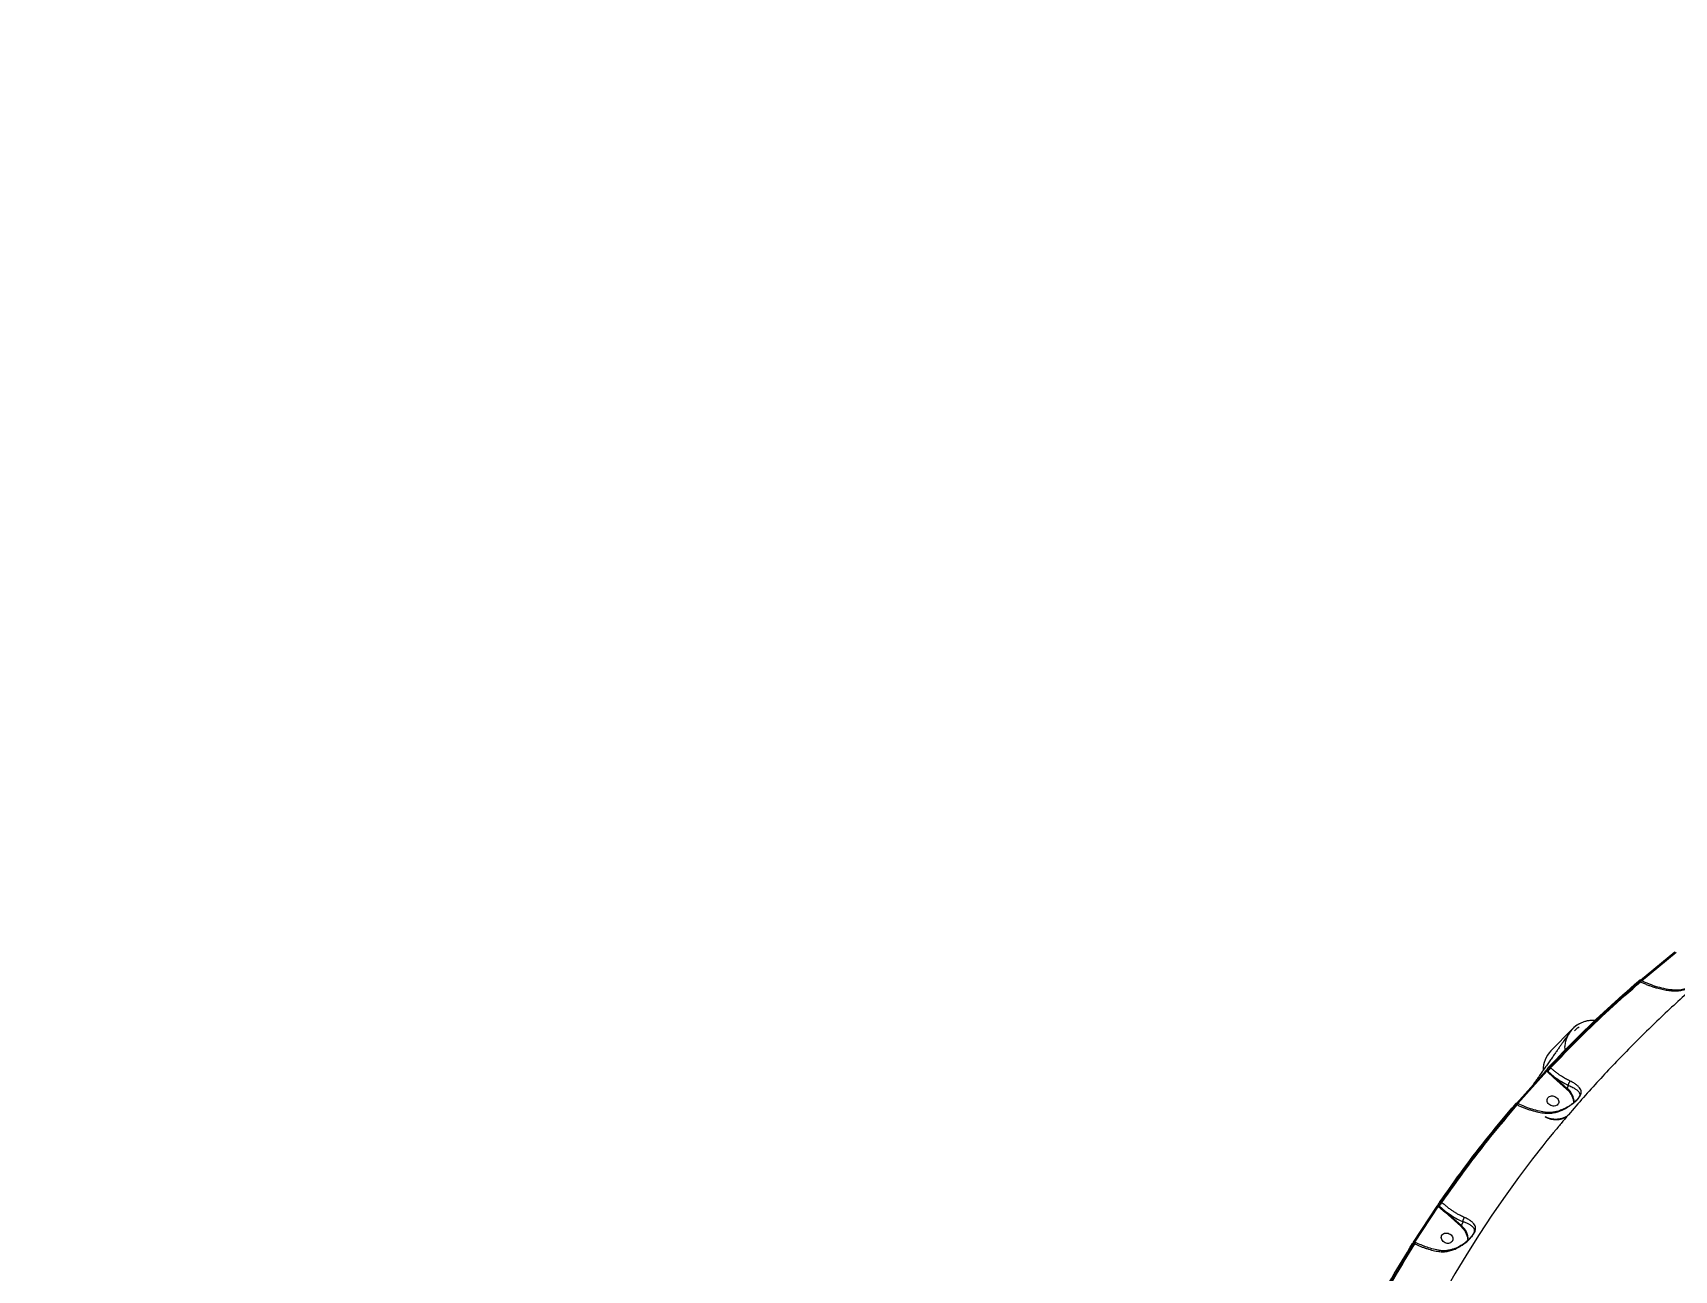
# Model space of a CAD drawing. Header units: millimetres. Extents: x -7083 to 7374, y -8368 to 7509.
# Drawn here: x 148 to 1382, y -1171 to -240 of the extents above; entities that cross this region are included whole.
import ezdxf

# ---------------------------------------------------------------- set-up
doc = ezdxf.new("R2010")
doc.units = ezdxf.units.MM
for name, color, linetype in [('DIKOM_ОБЪЕКТ', 7, 'Continuous'), ('DIKOM_РАЗМЕР_ЗОНА', 7, 'Continuous'), ('DIKOM_РАЗМЕР_ОБЪЕКТА', 7, 'Continuous')]:
    doc.layers.add(name, color=color, linetype=linetype)
doc.styles.add('style1', font='arial.ttf', dxfattribs={"width": 0.8})
doc.dimstyles.new('1-50', dxfattribs={"dimtxt": 300, "dimasz": 200, "dimexe": 100, "dimexo": 0, "dimgap": 100, "dimtad": 1, "dimtxsty": 'style1', "dimcen": 200, "dimclrd": 7, "dimclre": 7, "dimclrt": 7, "dimadec": 1, "dimazin": 2, "dimtfac": 1, "dimtmove": 0, "dimatfit": 2, "dimfxl": 0, "dimlwd": 25, "dimlwe": 18, "dimarcsym": 0})

# ---------------------------------------------------------------- blocks, each defined once
blk = doc.blocks.new('*D10')
at = {"layer": 'Defpoints', "color": 0, "transparency": 16777216}
for p in [(-5583.4, 648), (4593.5, 648.9), (4593.5, -5902.5)]:
    blk.add_point(p, dxfattribs=at)
at = {"layer": 'DIKOM_РАЗМЕР_ОБЪЕКТА', "color": 7, "lineweight": 18, "transparency": 16777216}
for p, q in [((-5583.4, 648), (-5583.4, -6002.5)), ((4593.5, 648.9), (4593.5, -6002.5))]:
    blk.add_line(p, q, dxfattribs=at)
at = {"layer": 'DIKOM_РАЗМЕР_ОБЪЕКТА', "color": 7, "lineweight": 25, "transparency": 16777216}
blk.add_line((-5383.4, -5902.5), (4393.5, -5902.5), dxfattribs=at)
at = {"layer": 'DIKOM_РАЗМЕР_ОБЪЕКТА', "color": 7, "transparency": 16777216}
for points in [[(-5383.4, -5869.2), (-5383.4, -5935.9), (-5583.4, -5902.5)], [(4393.5, -5869.2), (4393.5, -5935.9), (4593.5, -5902.5)]]:
    blk.add_solid(points, dxfattribs=at)
at = {"layer": 'DIKOM_РАЗМЕР_ОБЪЕКТА', "color": 7, "transparency": 16777216, "insert": (-226.1, -5649.4), "char_height": 300, "attachment_point": 5, "style": 'style1'}
blk.add_mtext('10150', dxfattribs=at)
blk = doc.blocks.new('*D11')
at = {"layer": 'Defpoints', "color": 0, "transparency": 16777216}
for p in [(-321.7, 5509.1), (-348.7, -4811.5), (5568.6, -4811.5)]:
    blk.add_point(p, dxfattribs=at)
at = {"layer": 'DIKOM_РАЗМЕР_ОБЪЕКТА', "color": 7, "lineweight": 18, "transparency": 16777216}
for p, q in [((-321.7, 5509.1), (5668.6, 5509.1)), ((-348.7, -4811.5), (5668.6, -4811.5))]:
    blk.add_line(p, q, dxfattribs=at)
at = {"layer": 'DIKOM_РАЗМЕР_ОБЪЕКТА', "color": 7, "lineweight": 25, "transparency": 16777216}
blk.add_line((5568.6, 5309.1), (5568.6, -4611.5), dxfattribs=at)
at = {"layer": 'DIKOM_РАЗМЕР_ОБЪЕКТА', "color": 7, "transparency": 16777216}
for points in [[(5535.2, 5309.1), (5601.9, 5309.1), (5568.6, 5509.1)], [(5535.2, -4611.5), (5601.9, -4611.5), (5568.6, -4811.5)]]:
    blk.add_solid(points, dxfattribs=at)
at = {"layer": 'DIKOM_РАЗМЕР_ОБЪЕКТА', "color": 7, "transparency": 16777216, "insert": (5315.3, 775.2), "char_height": 300, "attachment_point": 5, "rotation": 90, "style": 'style1'}
blk.add_mtext('10300', dxfattribs=at)
blk = doc.blocks.new('*D12')
at = {"layer": 'Defpoints', "color": 0, "transparency": 16777216}
for p in [(-621.7, 7509.1), (-373.6, -6811.5), (7273.9, -6811.5)]:
    blk.add_point(p, dxfattribs=at)
at = {"layer": 'DIKOM_РАЗМЕР_ЗОНА', "color": 7, "lineweight": 18, "transparency": 16777216}
for p, q in [((-621.7, 7509.1), (7373.9, 7509.1)), ((-373.6, -6811.5), (7373.9, -6811.5))]:
    blk.add_line(p, q, dxfattribs=at)
at = {"layer": 'DIKOM_РАЗМЕР_ЗОНА', "color": 7, "lineweight": 25, "transparency": 16777216}
blk.add_line((7273.9, 7309.1), (7273.9, -6611.5), dxfattribs=at)
at = {"layer": 'DIKOM_РАЗМЕР_ЗОНА', "color": 7, "transparency": 16777216}
for points in [[(7240.6, 7309.1), (7307.2, 7309.1), (7273.9, 7509.1)], [(7240.6, -6611.5), (7307.2, -6611.5), (7273.9, -6811.5)]]:
    blk.add_solid(points, dxfattribs=at)
at = {"layer": 'DIKOM_РАЗМЕР_ЗОНА', "color": 7, "transparency": 16777216, "insert": (7020.6, 1288.3), "char_height": 300, "attachment_point": 5, "rotation": 90, "style": 'style1'}
blk.add_mtext('14300', dxfattribs=at)
blk = doc.blocks.new('*D13')
at = {"layer": 'Defpoints', "color": 0, "transparency": 16777216}
for p in [(6593.5, 996.2), (-7083.4, 648), (6593.5, -8268.3)]:
    blk.add_point(p, dxfattribs=at)
at = {"layer": 'DIKOM_РАЗМЕР_ЗОНА', "color": 7, "lineweight": 18, "transparency": 16777216}
for p, q in [((6593.5, 996.2), (6593.5, -8368.3)), ((-7083.4, 648), (-7083.4, -8368.3))]:
    blk.add_line(p, q, dxfattribs=at)
at = {"layer": 'DIKOM_РАЗМЕР_ЗОНА', "color": 7, "lineweight": 25, "transparency": 16777216}
blk.add_line((-6883.4, -8268.3), (6393.5, -8268.3), dxfattribs=at)
at = {"layer": 'DIKOM_РАЗМЕР_ЗОНА', "color": 7, "transparency": 16777216}
for points in [[(-6883.4, -8235), (-6883.4, -8301.6), (-7083.4, -8268.3)], [(6393.5, -8235), (6393.5, -8301.6), (6593.5, -8268.3)]]:
    blk.add_solid(points, dxfattribs=at)
at = {"layer": 'DIKOM_РАЗМЕР_ЗОНА', "color": 7, "transparency": 16777216, "insert": (322.1, -8015), "char_height": 300, "attachment_point": 5, "style": 'style1'}
blk.add_mtext('13650', dxfattribs=at)

msp = doc.modelspace()

# ---------------------------------------------------------------- linework, layer by layer
at = {"layer": 'DIKOM_ОБЪЕКТ', "color": 7, "linetype": 'Continuous', "lineweight": 15}
for p, q in [((1357.01, -953.03), (1382.942, -931.645)), ((1357.737, -953.391), (1383.872, -931.838)), ((1356.385, -953.921), (1357.014, -954.227)), ((1357.519, -953.239), (1357.255, -953.11)), ((1305.983, -989.56), (1289.697, -1006.195)), ((1263.696, -1045.658), (1285.57, -1021.357)), ((1264.724, -1045.757), (1286.58, -1021.476)), ((1286.58, -1021.476), (1286.953, -1021.81)), ((1286.936, -1020.937), (1287.367, -1021.323)), ((1286.953, -1021.81), (1291.697, -1026.107)), ((1287.367, -1021.323), (1292.135, -1025.574)), ((1288.952, -1018.452), (1289.436, -1018.886)), ((1291.697, -1026.107), (1301.473, -1034.864)), ((1292.135, -1025.574), (1301.91, -1034.331)), ((1301.91, -1034.331), (1302.95, -1032.113)), ((1302.95, -1032.113), (1302.951, -1032.109)), ((1263.737, -1046.465), (1264.343, -1046.761)), ((1264.849, -1045.772), (1264.455, -1045.58)), ((1310.989, -1040.394), (1310.393, -1041.328)), ((1186.291, -1150.04), (1204.045, -1122.976)), ((1187.383, -1150.053), (1205.122, -1123.011)), ((1205.122, -1123.011), (1205.222, -1123.1)), ((1205.222, -1123.1), (1210.057, -1127.479)), ((1205.337, -1122.345), (1205.635, -1122.613)), ((1205.635, -1122.613), (1210.494, -1126.946)), ((1207.211, -1119.733), (1207.704, -1120.175)), ((1210.057, -1127.479), (1221.862, -1138.054)), ((1210.494, -1126.946), (1222.3, -1137.521)), ((1222.3, -1137.521), (1223.67, -1134.598)), ((1223.67, -1134.598), (1223.67, -1134.593)), ((1231.509, -1143.268), (1231.449, -1143.383)), ((1186.744, -1150.931), (1187.339, -1151.221)), ((1187.845, -1150.232), (1187.191, -1149.914))]:
    msp.add_line(p, q, dxfattribs=at)
at = {"layer": 'DIKOM_ОБЪЕКТ', "color": 7, "linetype": 'Continuous', "lineweight": 15, "flags": 128}
for points in [[(1355.434, -953.744), (1355.497, -953.666), (1355.528, -953.643)], [(1285.57, -1021.357), (1285.634, -1021.276), (1285.657, -1021.258)], [(1286.755, -1019.841), (1286.672, -1019.949), (1286.65, -1019.99)], [(1287.945, -1018.328), (1288.01, -1018.249), (1288.029, -1018.233)], [(1262.709, -1046.365), (1262.775, -1046.285), (1262.867, -1046.229), (1262.982, -1046.201), (1263.116, -1046.201), (1263.264, -1046.229), (1263.421, -1046.283), (1263.58, -1046.363), (1263.737, -1046.465)], [(1291.936, -1067.166), (1286.675, -1073.628), (1283.507, -1077.585)], [(1283.507, -1077.585), (1275.855, -1087.35), (1265.343, -1101.278), (1255.142, -1115.408), (1245.255, -1129.736), (1235.685, -1144.256), (1226.436, -1158.965), (1217.51, -1173.856), (1208.91, -1188.927), (1200.639, -1204.172), (1192.7, -1219.585), (1185.095, -1235.163), (1182.356, -1240.989)], [(1204.045, -1122.976), (1204.111, -1122.893), (1204.206, -1122.833), (1204.325, -1122.798), (1204.465, -1122.79), (1204.621, -1122.808), (1204.787, -1122.852), (1204.956, -1122.921), (1205.122, -1123.011)], [(1206.136, -1119.693), (1206.203, -1119.612), (1206.298, -1119.553), (1206.417, -1119.519), (1206.557, -1119.511), (1206.712, -1119.53), (1206.877, -1119.574), (1207.045, -1119.643), (1207.211, -1119.733)], [(1185.653, -1150.917), (1185.72, -1150.835), (1185.816, -1150.774), (1185.937, -1150.738), (1186.079, -1150.727), (1186.237, -1150.742), (1186.404, -1150.782), (1186.575, -1150.846), (1186.744, -1150.931)]]:
    msp.add_lwpolyline(points, dxfattribs=at)
at = {"layer": 'DIKOM_ОБЪЕКТ', "color": 7, "linetype": 'Continuous', "lineweight": 15}
for centre, radius, start, end in [((1355.74, -954.449), 0.833, 39.332366, 104.76867), ((1373.906, -962.238), 18.696, 151.224334, 154.627485), ((1356.902, -954.187), 1.147, 52.259721, 76.361278), ((1320.984, -1004.248), 20.994, 84.942344, 147.835601), ((1304.699, -1020.882), 20.994, 135.607401, 179.512164), ((1285.945, -1022.104), 0.894, 44.692451, 108.804605), ((1287.464, -1020.26), 0.858, 161.653295, 232.057758), ((1285.483, -1020.143), 2.223, 311.404394, 327.944242), ((1296.786, -1027.221), 11.113, 131.404394, 147.944242), ((1288.317, -1019.077), 0.892, 44.56497, 108.813027), ((1290.363, -1024.565), 2.038, 310.866068, 330.357439), ((1291.796, -1046.145), 15.552, 4.731518, 49.432386), ((1281.224, -1054.766), 18.682, 151.222773, 154.628389), ((1293.22, -1040.789), 17.056, 242.957024, 300.611084), ((1205.789, -1121.697), 0.79, 152.494186, 235.074777), ((1203.752, -1121.433), 2.223, 311.404394, 327.944242), ((1215.054, -1128.511), 11.113, 131.404394, 147.944242), ((1208.723, -1125.937), 2.038, 310.866068, 330.357439), ((1212.216, -1149.312), 15.514, 3.944184, 49.463759), ((1186.696, -1150.356), 0.513, 78.985491, 142.082378), ((1204.187, -1159.21), 18.646, 151.218571, 154.630824)]:
    msp.add_arc(centre, radius, start, end, dxfattribs=at)
for points, knots in [([(1448.002, -916.258), (1447.524, -916.621), (1442.422, -920.489), (1432.886, -928.083), (1419.416, -939.051), (1406.181, -950.266), (1393.16, -961.694), (1380.363, -973.34), (1367.791, -985.198), (1355.448, -997.266), (1343.338, -1009.541), (1331.464, -1022.019), (1319.825, -1034.696), (1308.441, -1047.579), (1299.152, -1058.405), (1293.751, -1065.008), (1291.975, -1067.181)], [0, 0, 0, 0, 0.00823563, 0.08791632, 0.16754175, 0.24711337, 0.32663281, 0.40610191, 0.4855227, 0.56489739, 0.64422838, 0.72351824, 0.80276972, 0.88198572, 0.96116931, 1, 1, 1, 1]), ([(1288.952, -1018.452), (1296.107, -1011), (1310.415, -996.1), (1332.906, -974.577), (1348.558, -960.807), (1356.385, -953.921)], [0, 0, 0, 0, 0.33338455, 0.66661545, 1, 1, 1, 1]), ([(1289.436, -1018.886), (1296.606, -1011.418), (1310.943, -996.488), (1333.482, -974.921), (1349.169, -961.126), (1357.014, -954.227)], [0, 0, 0, 0, 0.33338482, 0.66661518, 1, 1, 1, 1]), ([(1357.264, -953.114), (1357.222, -953.096), (1357.128, -953.054), (1356.921, -953.006), (1356.604, -953.023), (1356.214, -953.178), (1355.836, -953.404), (1355.632, -953.562), (1355.527, -953.643)], [0, 0, 0, 0, 0.06738692, 0.15275144, 0.37803286, 0.66551573, 0.82844729, 1, 1, 1, 1]), ([(1356.385, -953.921), (1356.538, -953.748), (1356.844, -953.403), (1357.151, -953.123), (1357.215, -953.131), (1357.243, -953.135)], [0, 0, 0, 0, 0.35621699, 0.71218183, 1, 1, 1, 1]), ([(1357.014, -954.227), (1357.755, -954.566), (1359.424, -955.328), (1361.909, -956.341), (1364.499, -957.3), (1366.885, -958.093), (1369.881, -958.982), (1373.37, -959.844), (1377.411, -960.601), (1379.98, -960.865), (1381.258, -960.997)], [0, 0, 0, 0, 0.09300496, 0.20943344, 0.30692223, 0.41045979, 0.50058464, 0.67198849, 0.83691074, 1, 1, 1, 1]), ([(1382.199, -960.51), (1380.212, -960.264), (1376.22, -959.77), (1369.971, -958.181), (1363.67, -956.062), (1359.573, -954.181), (1357.519, -953.239)], [0, 0, 0, 0, 0.24848643, 0.4993218, 0.7491039, 1, 1, 1, 1]), ([(1381.258, -960.997), (1382.395, -961.03), (1384.664, -961.097), (1387.759, -960.601), (1390.455, -959.916), (1392.75, -959.146), (1394.855, -958.283), (1396.729, -957.395), (1398.416, -956.499), (1399.786, -955.709), (1400.581, -955.192), (1400.834, -955.027)], [0, 0, 0, 0, 0.17438689, 0.34781521, 0.46306001, 0.57950136, 0.69419006, 0.78343966, 0.86760653, 0.95786742, 1, 1, 1, 1]), ([(1381.258, -960.997), (1381.338, -960.896), (1381.497, -960.698), (1381.774, -960.504), (1381.959, -960.528), (1382.059, -960.541)], [0, 0, 0, 0, 0.3197441, 0.63133432, 1, 1, 1, 1]), ([(1401.22, -954.688), (1401.15, -954.736), (1400.599, -955.114), (1399.021, -956.057), (1396.433, -957.448), (1393.142, -958.847), (1389.558, -959.943), (1385.678, -960.645), (1383.097, -960.528), (1381.762, -960.468)], [0, 0, 0, 0, 0.01214598, 0.09495096, 0.24841867, 0.41429437, 0.59488818, 0.79045906, 1, 1, 1, 1]), ([(1322.929, -983.339), (1322.869, -983.33), (1321.96, -983.195), (1320.17, -983.225), (1317.605, -983.458), (1315.087, -984.037), (1312.662, -984.91), (1310.471, -986.019), (1308.67, -987.204), (1307.361, -988.254), (1306.518, -989.02), (1306.148, -989.398), (1306.026, -989.523)], [0, 0, 0, 0, 0.00964813, 0.14682831, 0.28400754, 0.42117461, 0.55828433, 0.69513722, 0.81344503, 0.90321715, 0.96788042, 1, 1, 1, 1]), ([(1303.258, -993.029), (1303.26, -993.025), (1303.276, -993), (1303.185, -993.138), (1302.999, -993.413), (1302.675, -993.887), (1302.217, -994.552), (1301.608, -995.433), (1300.844, -996.535), (1299.922, -997.859), (1298.844, -999.403), (1297.614, -1001.163), (1296.235, -1003.132), (1294.713, -1005.303), (1293.052, -1007.67), (1291.256, -1010.225), (1289.333, -1012.96), (1287.288, -1015.867), (1285.126, -1018.937), (1282.856, -1022.159), (1280.481, -1025.527), (1278.082, -1028.929), (1276.433, -1031.265), (1275.642, -1032.386)], [0, 0, 0, 0, 0.00464837, 0.03540571, 0.07066382, 0.11011572, 0.15348753, 0.20007508, 0.24907151, 0.29978816, 0.35171428, 0.40449411, 0.45788469, 0.51171947, 0.56588234, 0.62029041, 0.67488278, 0.72961316, 0.78444485, 0.83934725, 0.89429315, 0.94925627, 1, 1, 1, 1]), ([(1306.071, -989.566), (1305.547, -990.093), (1304.179, -991.47), (1302.504, -994.11), (1301.036, -997.362), (1300.199, -1000.793), (1299.883, -1003.665), (1300.069, -1005.322), (1300.124, -1005.823)], [0, 0, 0, 0, 0.12444714, 0.32506862, 0.52003603, 0.72065752, 0.91562493, 1, 1, 1, 1]), ([(1310.766, -988.248), (1309.892, -988.829), (1308.7, -989.621), (1307.748, -990.68), (1307.493, -990.963)], [0, 0, 0, 0, 0.73285873, 1, 1, 1, 1]), ([(1286.65, -1019.99), (1286.59, -1020.082), (1286.469, -1020.266), (1286.209, -1020.612), (1285.923, -1020.964), (1285.744, -1021.161), (1285.654, -1021.26)], [0, 0, 0, 0, 0.24912734, 0.49899556, 0.74899784, 1, 1, 1, 1]), ([(1286.58, -1021.476), (1286.61, -1021.428), (1286.667, -1021.339), (1286.765, -1021.187), (1286.86, -1021.045), (1286.911, -1020.973), (1286.936, -1020.937)], [0, 0, 0, 0, 0.26743818, 0.50019118, 0.75240828, 1, 1, 1, 1]), ([(1287.272, -1019.12), (1287.272, -1019.12), (1287.143, -1019.277), (1286.904, -1019.603), (1286.735, -1019.861), (1286.65, -1019.99)], [0, 0, 0, 0, 0.00067186, 0.499577, 1, 1, 1, 1]), ([(1286.936, -1020.937), (1287.055, -1020.752), (1287.292, -1020.382), (1287.809, -1019.714), (1288.387, -1019.031), (1288.757, -1018.652), (1288.952, -1018.452)], [0, 0, 0, 0, 0.24925371, 0.49996376, 0.73612418, 1, 1, 1, 1]), ([(1286.975, -1019.515), (1286.979, -1019.508), (1287.061, -1019.387), (1287.288, -1019.095), (1287.524, -1018.798), (1287.642, -1018.667), (1287.653, -1018.655)], [0, 0, 0, 0, 0.02606573, 0.49056381, 0.95460088, 1, 1, 1, 1]), ([(1288.029, -1018.234), (1287.906, -1018.369), (1287.659, -1018.638), (1287.401, -1018.959), (1287.272, -1019.12)], [0, 0, 0, 0, 0.50003244, 1, 1, 1, 1]), ([(1304.166, -1028.888), (1303.728, -1028.68), (1302.824, -1028.253), (1301.417, -1027.515), (1299.923, -1026.672), (1298.342, -1025.71), (1296.702, -1024.634), (1294.921, -1023.38), (1293.089, -1021.988), (1291.218, -1020.466), (1290.03, -1019.412), (1289.436, -1018.886)], [0, 0, 0, 0, 0.08924345, 0.18405138, 0.28442404, 0.39036165, 0.50186442, 0.61472566, 0.75021101, 0.87510426, 1, 1, 1, 1]), ([(1285.186, -1052.99), (1286.343, -1053.06), (1288.644, -1053.2), (1292.167, -1052.666), (1295.636, -1051.69), (1298.669, -1050.427), (1301.26, -1049.074), (1303.414, -1047.76), (1305.331, -1046.416), (1306.969, -1045.123), (1308.358, -1043.901), (1309.582, -1042.688), (1310.603, -1041.516), (1311.396, -1040.416), (1311.947, -1039.423), (1312.297, -1038.494), (1312.512, -1037.366), (1312.386, -1036.066), (1311.724, -1034.6), (1310.585, -1033.153), (1308.961, -1031.707), (1306.881, -1030.259), (1305.071, -1029.345), (1304.166, -1028.888)], [0, 0, 0, 0, 0.06283541, 0.1249526, 0.18744418, 0.24983517, 0.29196344, 0.33403604, 0.37491434, 0.40736471, 0.43769166, 0.46923159, 0.50040721, 0.53088449, 0.56320552, 0.59350727, 0.62600122, 0.68791017, 0.75013656, 0.81258315, 0.87495034, 0.93743114, 1, 1, 1, 1]), ([(1292.135, -1025.574), (1293.93, -1026.857), (1297.538, -1029.436), (1301.141, -1031.218), (1302.95, -1032.113)], [0, 0, 0, 0, 0.49771482, 1, 1, 1, 1]), ([(1301.473, -1034.864), (1302.087, -1035.47), (1303.346, -1036.709), (1304.841, -1038.88), (1305.956, -1041.254), (1306.59, -1043.443), (1306.628, -1044.793), (1306.643, -1045.309)], [0, 0, 0, 0, 0.20372838, 0.41708406, 0.63737779, 0.86131182, 1, 1, 1, 1]), ([(1302.951, -1032.109), (1302.933, -1031.942), (1302.893, -1031.545), (1303.003, -1030.904), (1303.213, -1030.287), (1303.463, -1029.773), (1303.785, -1029.279), (1304.038, -1029.019), (1304.166, -1028.888)], [0, 0, 0, 0, 0.16499776, 0.39362908, 0.53166491, 0.68198612, 0.84002295, 1, 1, 1, 1]), ([(1302.951, -1032.109), (1303.515, -1032.348), (1304.648, -1032.828), (1306.126, -1033.57), (1307.309, -1034.241), (1308.265, -1034.855), (1309.016, -1035.4), (1309.677, -1035.95), (1310.227, -1036.492), (1310.675, -1037.037), (1311.016, -1037.591), (1311.245, -1038.162), (1311.359, -1038.781), (1311.307, -1039.449), (1311.177, -1040.007), (1310.986, -1040.372), (1310.935, -1040.469)], [0, 0, 0, 0, 0.09181119, 0.18438907, 0.27943736, 0.34545779, 0.41891481, 0.48851842, 0.5583855, 0.62823955, 0.69767574, 0.76685469, 0.83611419, 0.91088371, 0.9762904, 1, 1, 1, 1]), ([(1207.211, -1119.733), (1213.119, -1111.344), (1224.933, -1094.571), (1243.786, -1070.133), (1257.086, -1054.356), (1263.737, -1046.465)], [0, 0, 0, 0, 0.33338503, 0.66661497, 1, 1, 1, 1]), ([(1207.704, -1120.175), (1213.623, -1111.769), (1225.459, -1094.96), (1244.35, -1070.474), (1257.678, -1054.666), (1264.343, -1046.761)], [0, 0, 0, 0, 0.33338529, 0.66661471, 1, 1, 1, 1]), ([(1264.46, -1045.583), (1264.404, -1045.559), (1264.284, -1045.507), (1264.028, -1045.468), (1263.691, -1045.532), (1263.262, -1045.792), (1262.953, -1046.106), (1262.79, -1046.273)], [0, 0, 0, 0, 0.08265979, 0.17821462, 0.40964814, 0.68739934, 1, 1, 1, 1]), ([(1263.737, -1046.465), (1263.882, -1046.264), (1264.145, -1045.897), (1264.388, -1045.607), (1264.425, -1045.605), (1264.443, -1045.604)], [0, 0, 0, 0, 0.3920485, 0.71377165, 1, 1, 1, 1]), ([(1264.343, -1046.761), (1265.199, -1047.156), (1266.911, -1047.946), (1269.524, -1049.002), (1272.153, -1049.96), (1275.785, -1051.122), (1280.187, -1052.26), (1283.597, -1052.758), (1285.186, -1052.99)], [0, 0, 0, 0, 0.12518647, 0.2503699, 0.3755464, 0.50031803, 0.76711955, 1, 1, 1, 1]), ([(1286.177, -1052.367), (1284.443, -1052.098), (1280.957, -1051.558), (1275.562, -1050.093), (1270.141, -1048.212), (1266.616, -1046.587), (1264.849, -1045.772)], [0, 0, 0, 0, 0.24874752, 0.49982786, 0.74923121, 1, 1, 1, 1]), ([(1310.393, -1041.328), (1310.278, -1041.524), (1309.903, -1042.164), (1308.515, -1043.612), (1306.678, -1045.223), (1304.744, -1046.675), (1302.935, -1047.86), (1301.325, -1048.79), (1299.633, -1049.671), (1297.39, -1050.681), (1294.658, -1051.614), (1291.742, -1052.256), (1288.814, -1052.584), (1286.811, -1052.405), (1285.754, -1052.311)], [0, 0, 0, 0, 0.0414846, 0.13508604, 0.21898167, 0.29238096, 0.37266737, 0.43185489, 0.47652412, 0.56465906, 0.68252794, 0.776331, 0.88203214, 1, 1, 1, 1]), ([(1285.186, -1052.99), (1285.266, -1052.869), (1285.425, -1052.629), (1285.681, -1052.425), (1285.894, -1052.335), (1286.012, -1052.356), (1286.053, -1052.363)], [0, 0, 0, 0, 0.2945034, 0.58353542, 0.8573847, 1, 1, 1, 1]), ([(1302.604, -1054.486), (1302.057, -1054.911), (1300.862, -1055.84), (1298.618, -1056.837), (1296.031, -1057.503), (1293.273, -1057.712), (1290.497, -1057.467), (1287.816, -1056.84), (1286.155, -1056.121), (1285.344, -1055.77)], [0, 0, 0, 0, 0.12458402, 0.27229969, 0.42245632, 0.57261296, 0.72032863, 0.86339206, 1, 1, 1, 1]), ([(1204.045, -1122.976), (1204.133, -1122.845), (1204.31, -1122.583), (1204.604, -1122.126), (1204.883, -1121.68), (1205.02, -1121.449), (1205.088, -1121.333)], [0, 0, 0, 0, 0.25051451, 0.50011273, 0.75006485, 1, 1, 1, 1]), ([(1205.088, -1121.333), (1205.157, -1121.217), (1205.294, -1120.985), (1205.574, -1120.541), (1205.87, -1120.086), (1206.047, -1119.824), (1206.136, -1119.693)], [0, 0, 0, 0, 0.2499392, 0.49989145, 0.74949394, 1, 1, 1, 1]), ([(1205.122, -1123.011), (1205.134, -1122.949), (1205.156, -1122.838), (1205.2, -1122.68), (1205.239, -1122.565), (1205.272, -1122.478), (1205.305, -1122.402), (1205.326, -1122.364), (1205.337, -1122.345)], [0, 0, 0, 0, 0.2805827, 0.49971944, 0.63439587, 0.76176855, 0.88313669, 1, 1, 1, 1]), ([(1205.337, -1122.345), (1205.449, -1122.16), (1205.678, -1121.781), (1206.156, -1121.092), (1206.691, -1120.367), (1207.026, -1119.958), (1207.211, -1119.733)], [0, 0, 0, 0, 0.24479054, 0.49996337, 0.72535547, 1, 1, 1, 1]), ([(1224.663, -1131.438), (1224.162, -1131.223), (1223.13, -1130.778), (1221.515, -1129.988), (1219.798, -1129.069), (1217.978, -1128.004), (1216.082, -1126.793), (1214.026, -1125.368), (1211.91, -1123.771), (1209.755, -1122.015), (1208.388, -1120.789), (1207.704, -1120.175)], [0, 0, 0, 0, 0.08944463, 0.18438138, 0.28481377, 0.3907452, 0.502179, 0.61567751, 0.75052661, 0.87525217, 1, 1, 1, 1]), ([(1205.303, -1157.031), (1206.478, -1157.148), (1208.822, -1157.38), (1212.398, -1156.891), (1215.896, -1155.908), (1218.909, -1154.604), (1221.461, -1153.195), (1223.563, -1151.825), (1225.428, -1150.415), (1227.024, -1149.046), (1228.408, -1147.72), (1229.661, -1146.368), (1230.777, -1144.983), (1231.686, -1143.642), (1232.351, -1142.395), (1232.782, -1141.249), (1233.061, -1139.879), (1232.942, -1138.39), (1232.24, -1136.827), (1231.06, -1135.378), (1229.409, -1133.996), (1227.333, -1132.662), (1225.553, -1131.846), (1224.663, -1131.438)], [0, 0, 0, 0, 0.06289831, 0.1254984, 0.18767614, 0.25038184, 0.29222786, 0.3343012, 0.37542098, 0.40785842, 0.43810523, 0.47052614, 0.5011239, 0.53238276, 0.56407811, 0.59425437, 0.62655315, 0.68884512, 0.75057459, 0.81292475, 0.87507828, 0.93750869, 1, 1, 1, 1]), ([(1210.494, -1126.946), (1211.953, -1127.996), (1214.877, -1130.1), (1219.319, -1132.683), (1222.219, -1133.959), (1223.67, -1134.598)], [0, 0, 0, 0, 0.33232729, 0.66597008, 1, 1, 1, 1]), ([(1223.67, -1134.593), (1223.645, -1134.43), (1223.584, -1134.044), (1223.655, -1133.428), (1223.82, -1132.832), (1224.03, -1132.332), (1224.313, -1131.842), (1224.546, -1131.574), (1224.663, -1131.438)], [0, 0, 0, 0, 0.16534091, 0.39340974, 0.53083062, 0.6806836, 0.83884478, 1, 1, 1, 1]), ([(1223.67, -1134.593), (1224.083, -1134.741), (1224.934, -1135.047), (1226.067, -1135.517), (1227.137, -1136.007), (1228.17, -1136.541), (1229.22, -1137.162), (1230.18, -1137.853), (1230.993, -1138.601), (1231.593, -1139.377), (1231.974, -1140.219), (1232.111, -1141.076), (1231.993, -1142.002), (1231.808, -1142.705), (1231.557, -1143.177), (1231.509, -1143.268)], [0, 0, 0, 0, 0.0684351, 0.14093724, 0.20821456, 0.28177021, 0.36842154, 0.46893527, 0.56264108, 0.66089823, 0.75308739, 0.84239701, 0.91303369, 0.98327893, 1, 1, 1, 1]), ([(1231.53, -1143.262), (1231.313, -1143.674), (1230.892, -1144.47), (1229.863, -1145.838), (1228.737, -1147.107), (1227.297, -1148.537), (1225.497, -1150.086), (1223.076, -1151.849), (1220.047, -1153.656), (1216.918, -1155.027), (1213.954, -1155.911), (1211.416, -1156.383), (1208.682, -1156.574), (1206.847, -1156.332), (1205.906, -1156.208)], [0, 0, 0, 0, 0.06373341, 0.12327025, 0.17837039, 0.22879078, 0.31355872, 0.39704145, 0.50774843, 0.64668948, 0.72568014, 0.81091198, 0.90293204, 1, 1, 1, 1]), ([(1221.862, -1138.054), (1222.477, -1138.659), (1223.735, -1139.899), (1225.23, -1142.07), (1226.348, -1144.444), (1226.993, -1146.701), (1227.029, -1148.118), (1227.045, -1148.702)], [0, 0, 0, 0, 0.20010073, 0.40965733, 0.62602844, 0.84597504, 1, 1, 1, 1]), ([(1142.571, -1231.062), (1147.084, -1221.952), (1156.108, -1203.738), (1170.842, -1177.012), (1181.443, -1159.626), (1186.744, -1150.931)], [0, 0, 0, 0, 0.33338455, 0.66661545, 1, 1, 1, 1]), ([(1143.083, -1231.52), (1147.603, -1222.391), (1156.642, -1204.138), (1171.404, -1177.355), (1182.027, -1159.934), (1187.339, -1151.221)], [0, 0, 0, 0, 0.33338482, 0.66661518, 1, 1, 1, 1]), ([(1186.326, -1150.114), (1186.321, -1150.117), (1186.309, -1150.124), (1186.293, -1150.131), (1186.269, -1150.139), (1186.189, -1150.152), (1186.163, -1150.161), (1185.994, -1150.386), (1185.824, -1150.645), (1185.715, -1150.818), (1185.66, -1150.905)], [0, 0, 0, 0, 0.0079998, 0.01974218, 0.0338774, 0.07213459, 0.40753114, 0.68848211, 0.84385014, 1, 1, 1, 1]), ([(1187.318, -1149.976), (1187.268, -1149.955), (1187.197, -1149.926), (1187.083, -1149.903), (1187.019, -1149.893), (1186.972, -1149.887), (1186.926, -1149.882), (1186.859, -1149.876), (1186.739, -1149.877), (1186.644, -1149.912), (1186.512, -1149.992), (1186.431, -1150.049), (1186.375, -1150.086), (1186.352, -1150.1), (1186.335, -1150.11), (1186.328, -1150.114), (1186.326, -1150.114)], [0, 0, 0, 0, 0.15108665, 0.21413269, 0.24271842, 0.27104988, 0.30148119, 0.3366474, 0.42993703, 0.70831371, 0.84486605, 0.94680931, 0.96551063, 0.98178773, 0.99653761, 1, 1, 1, 1]), ([(1186.744, -1150.931), (1186.862, -1150.726), (1187.086, -1150.337), (1187.28, -1150.018), (1187.298, -1150.004), (1187.306, -1149.998)], [0, 0, 0, 0, 0.3771283, 0.71462653, 1, 1, 1, 1]), ([(1187.339, -1151.221), (1188.075, -1151.567), (1189.548, -1152.26), (1191.787, -1153.198), (1194.038, -1154.059), (1197.157, -1155.126), (1200.948, -1156.214), (1203.92, -1156.772), (1205.303, -1157.031)], [0, 0, 0, 0, 0.12529402, 0.25058786, 0.37505785, 0.49942096, 0.76698041, 1, 1, 1, 1]), ([(1206.318, -1156.279), (1204.653, -1155.958), (1201.414, -1155.331), (1196.595, -1153.875), (1192.074, -1152.202), (1189.226, -1150.876), (1187.845, -1150.233)], [0, 0, 0, 0, 0.27293462, 0.531419, 0.77270595, 1, 1, 1, 1]), ([(1205.303, -1157.031), (1205.383, -1156.894), (1205.54, -1156.622), (1205.794, -1156.372), (1206.021, -1156.248), (1206.152, -1156.263), (1206.208, -1156.27)], [0, 0, 0, 0, 0.27582439, 0.54830349, 0.80747957, 1, 1, 1, 1])]:
    msp.add_open_spline(points, degree=3, knots=knots, dxfattribs=at)
for points in [[(1287.945, -1018.328), (1295.105, -1010.872), (1309.426, -995.959), (1331.936, -974.417), (1347.601, -960.635), (1355.434, -953.744)], [(1301.473, -1034.864), (1301.516, -1034.824), (1301.604, -1034.742), (1301.737, -1034.591), (1301.85, -1034.443), (1301.89, -1034.368), (1301.91, -1034.331)], [(1206.136, -1119.693), (1212.049, -1111.299), (1223.873, -1094.51), (1242.743, -1070.052), (1256.054, -1054.261), (1262.709, -1046.365)], [(1288.863, -1046.795), (1288.411, -1046.424), (1287.506, -1045.681), (1286.801, -1044.162), (1286.735, -1042.621), (1287.349, -1041.253), (1288.544, -1040.275), (1290.132, -1039.844), (1291.902, -1039.984), (1292.944, -1040.547), (1293.466, -1040.829)], [(1293.466, -1040.829), (1293.918, -1041.2), (1294.822, -1041.942), (1295.527, -1043.462), (1295.593, -1045.003), (1294.979, -1046.371), (1293.784, -1047.349), (1292.196, -1047.78), (1290.426, -1047.64), (1289.384, -1047.077), (1288.863, -1046.795)], [(1209.252, -1149.985), (1208.8, -1149.614), (1207.896, -1148.871), (1207.19, -1147.351), (1207.124, -1145.811), (1207.738, -1144.443), (1208.933, -1143.465), (1210.521, -1143.034), (1212.291, -1143.174), (1213.334, -1143.737), (1213.855, -1144.019)], [(1213.855, -1144.019), (1214.307, -1144.39), (1215.211, -1145.132), (1215.916, -1146.652), (1215.983, -1148.193), (1215.368, -1149.56), (1214.173, -1150.538), (1212.585, -1150.97), (1210.816, -1150.83), (1209.773, -1150.266), (1209.252, -1149.985)], [(1221.862, -1138.054), (1221.905, -1138.013), (1221.993, -1137.932), (1222.126, -1137.781), (1222.239, -1137.632), (1222.279, -1137.558), (1222.3, -1137.521)], [(1141.443, -1231.114), (1145.959, -1221.999), (1154.992, -1203.768), (1169.738, -1177.02), (1180.348, -1159.618), (1185.653, -1150.917)]]:
    msp.add_open_spline(points, degree=3, dxfattribs=at)

# ---------------------------------------------------------------- dimensions: what is measured, and where the dimension line sits
at = {"layer": 'DIKOM_РАЗМЕР_ЗОНА'}
dim = msp.add_linear_dim(base=(7273.891, -6811.526), p1=(-621.712, 7509.064), p2=(-373.605, -6811.526), angle=90, text='14300', dimstyle='1-50', dxfattribs=at)
dim.commit()
dim.dimension.update_dxf_attribs({"geometry": '*D12', "text_midpoint": (7273.891, 1288.251), "dimtype": 160})
dim = msp.add_linear_dim(base=(6593.528, -8268.308), p1=(-7083.425, 647.956), p2=(6593.528, 996.237), text='13650', dimstyle='1-50', dxfattribs=at)
dim.commit()
dim.dimension.update_dxf_attribs({"geometry": '*D13', "text_midpoint": (322.101, -8268.308), "dimtype": 160})
at = {"layer": 'DIKOM_РАЗМЕР_ОБЪЕКТА'}
dim = msp.add_linear_dim(base=(5568.58, -4811.525), p1=(-321.712, 5509.064), p2=(-348.712, -4811.525), angle=90, text='10300', dimstyle='1-50', dxfattribs=at)
dim.commit()
dim.dimension.update_dxf_attribs({"geometry": '*D11', "text_midpoint": (5568.58, 775.227), "dimtype": 160})
dim = msp.add_linear_dim(base=(4593.55, -5902.538), p1=(-5583.425, 647.956), p2=(4593.55, 648.921), text='10150', dimstyle='1-50', dxfattribs=at)
dim.commit()
dim.dimension.update_dxf_attribs({"geometry": '*D10', "text_midpoint": (-226.127, -5902.538), "dimtype": 160})

doc.saveas('drawing.dxf')
